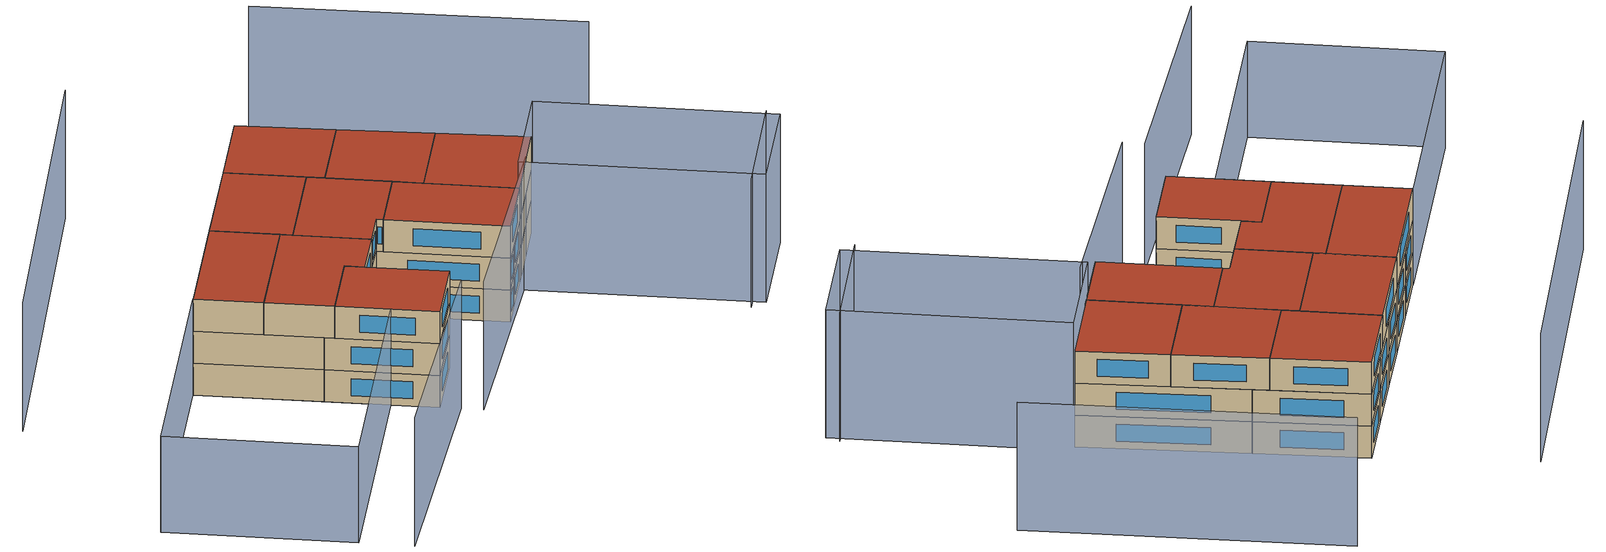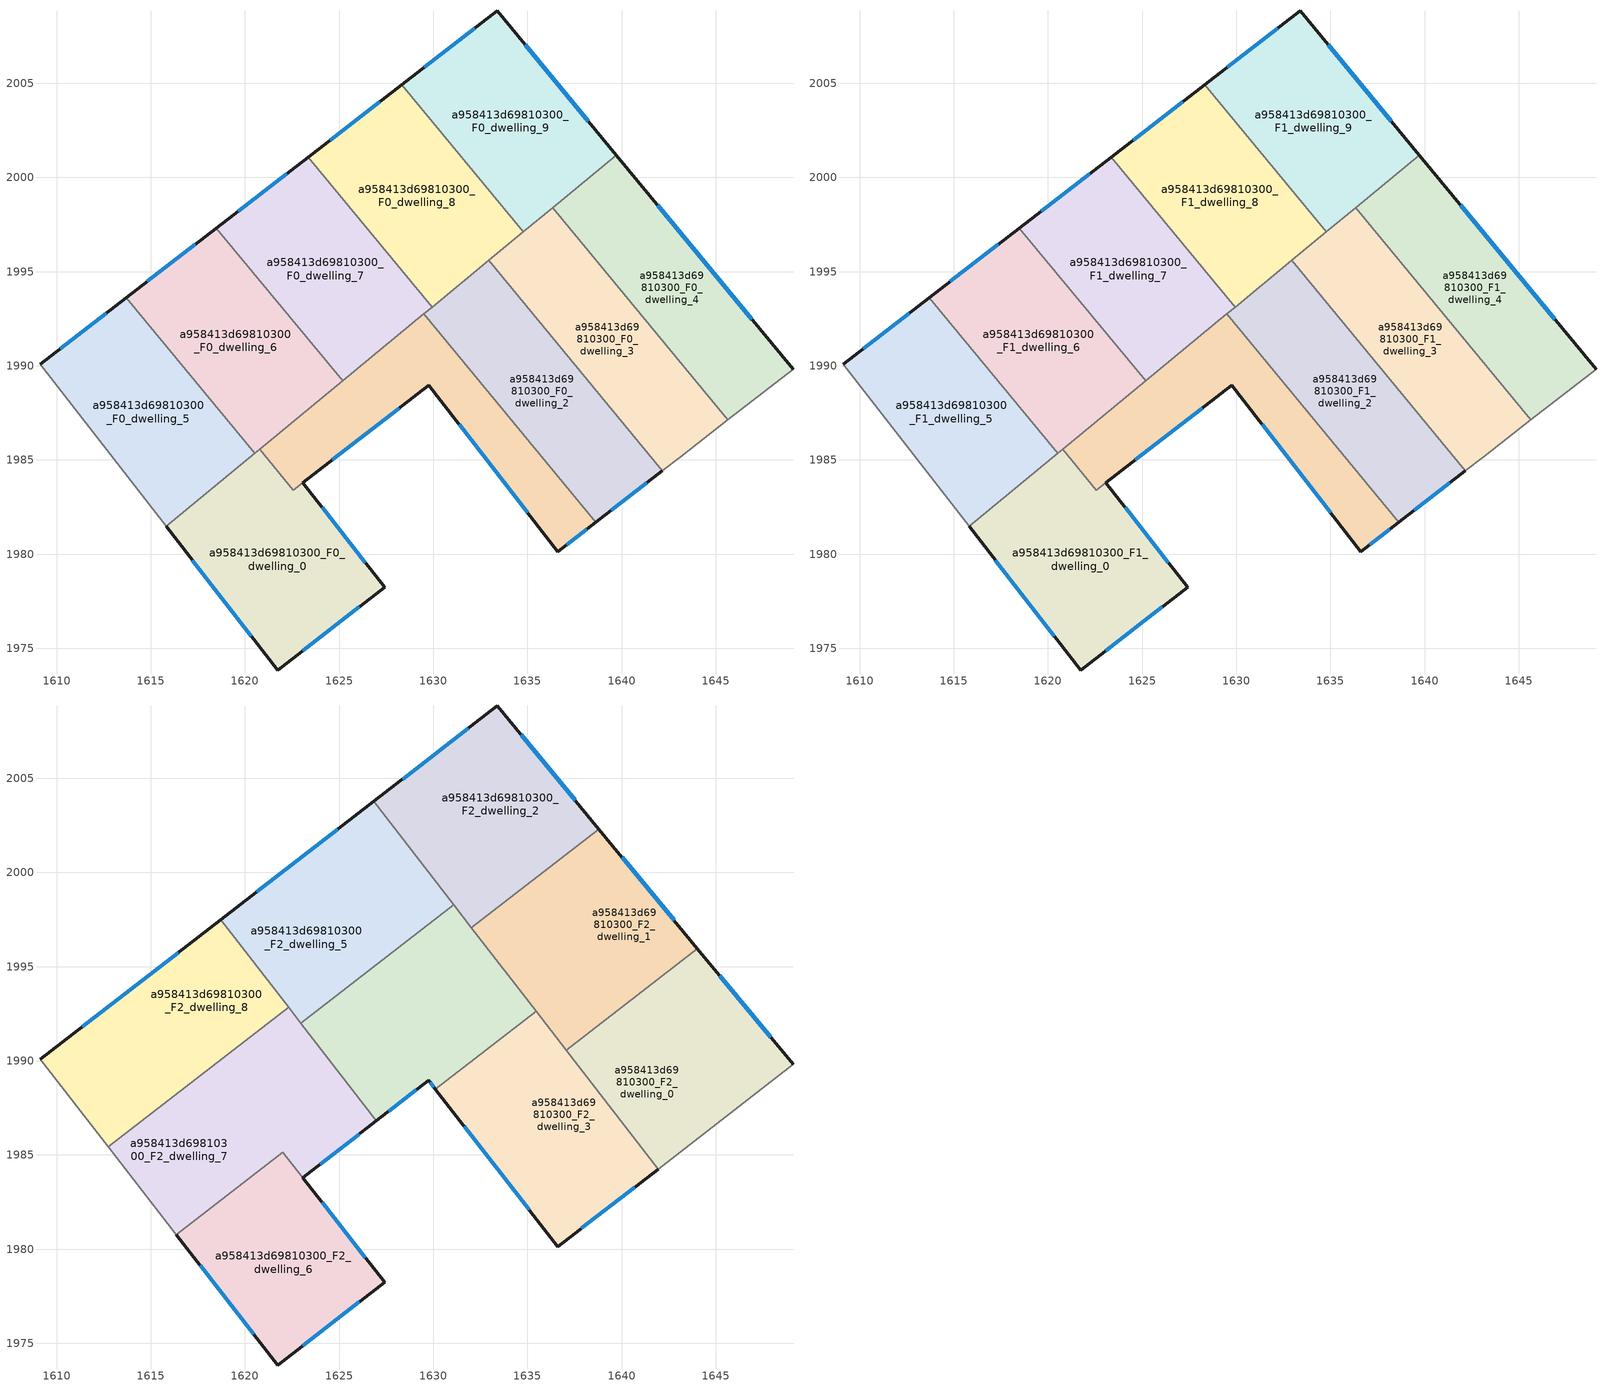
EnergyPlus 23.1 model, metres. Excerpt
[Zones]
a958413d69810300_F0_dwelling_0
 floor ground (EU_floor_Construction): 1623.07,1983.8 1627.41,1978.23 1621.73,1973.85 1615.81,1981.47 1620.78,1985.57 1622.56,1983.4 z0
 wall outside (EU_wall_Construction): 1615.81,1981.47 1621.73,1973.85 1627.41,1978.23 1623.07,1983.8 z0:3
 wall to a958413d69810300_F0_dwelling_1 (EU_wall_Construction): 1623.07,1983.8 1622.56,1983.4 1620.78,1985.57 z0:3
 wall to a958413d69810300_F0_dwelling_5 (EU_wall_Construction): 1620.51,1985.35 1615.81,1981.47 z0:3
 wall to a958413d69810300_F0_dwelling_6 (EU_wall_Construction): 1620.78,1985.57 1620.51,1985.35 z0:3
 window (EU_Window_Construction): 1626.39,1979.54 1624.09,1982.49 / 1623.07,1974.88 1626.08,1977.2 / 1617.2,1979.68 1620.34,1975.64 z0.7:2.3
a958413d69810300_F0_dwelling_1
 floor ground (EU_floor_Construction): 1629.5,1992.76 1638.62,1981.69 1636.61,1980.14 1629.76,1988.96 1622.56,1983.4 1620.78,1985.57 z0
 wall outside (EU_wall_Construction): 1623.08,1983.8 1629.76,1988.96 1636.61,1980.14 1638.62,1981.69 z0:3
 wall to a958413d69810300_F0_dwelling_2 (EU_wall_Construction): 1638.62,1981.69 1629.5,1992.76 z0:3
 wall to a958413d69810300_F0_dwelling_6 (EU_wall_Construction): 1625.18,1989.2 1620.78,1985.57 z0:3
 wall to a958413d69810300_F0_dwelling_7 (EU_wall_Construction): 1629.5,1992.76 1625.18,1989.2 z0:3
 window (EU_Window_Construction): 1637.08,1980.5 1638.15,1981.33 / 1631.37,1986.89 1635,1982.21 / 1624.65,1985.01 1628.19,1987.75 z0.7:2.3
a958413d69810300_F0_dwelling_2
 floor ground (EU_floor_Construction): 1632.94,1995.59 1642.15,1984.42 1638.62,1981.69 1629.5,1992.76 z0
 wall outside (EU_wall_Construction): 1638.62,1981.69 1642.15,1984.42 z0:3
 wall to a958413d69810300_F0_dwelling_3 (EU_wall_Construction): 1642.15,1984.42 1632.94,1995.59 z0:3
 wall to a958413d69810300_F0_dwelling_8 (EU_wall_Construction): 1632.94,1995.59 1629.93,1993.11 z0:3
 wall to a958413d69810300_F0_dwelling_7 (EU_wall_Construction): 1629.93,1993.11 1629.5,1992.76 z0:3
 window (EU_Window_Construction): 1639.45,1982.33 1641.32,1983.78 z0.7:2.3
a958413d69810300_F0_dwelling_3
 floor ground (EU_floor_Construction): 1636.34,1998.4 1645.64,1987.13 1643.14,1985.18 1642.15,1984.42 1632.94,1995.59 z0
 wall to a958413d69810300_F0_dwelling_4 (EU_wall_Construction): 1645.64,1987.13 1636.34,1998.4 z0:3
 wall adiabatic (EU_wall_Construction): 1642.15,1984.42 1643.14,1985.18 1645.64,1987.13 z0:3
 wall to a958413d69810300_F0_dwelling_9 (EU_wall_Construction): 1636.34,1998.4 1634.78,1997.11 z0:3
 wall to a958413d69810300_F0_dwelling_8 (EU_wall_Construction): 1634.78,1997.11 1632.94,1995.59 z0:3
a958413d69810300_F0_dwelling_4
 floor ground (EU_floor_Construction): 1639.72,2001.18 1649.1,1989.81 1645.64,1987.13 1636.34,1998.4 z0
 wall outside (EU_wall_Construction): 1649.1,1989.81 1639.72,2001.18 z0:3
 wall adiabatic (EU_wall_Construction): 1645.64,1987.13 1649.1,1989.81 z0:3
 wall to a958413d69810300_F0_dwelling_9 (EU_wall_Construction): 1639.72,2001.18 1636.35,1998.4 z0:3
 window (EU_Window_Construction): 1646.9,1992.48 1641.92,1998.51 z0.7:2.3
a958413d69810300_F0_dwelling_5
 floor ground (EU_floor_Construction): 1613.7,1993.61 1620.51,1985.35 1615.81,1981.47 1609.12,1990.07 z0
 wall outside (EU_wall_Construction): 1613.7,1993.61 1609.12,1990.07 z0:3
 wall to a958413d69810300_F0_dwelling_6 (EU_wall_Construction): 1620.51,1985.35 1613.7,1993.61 z0:3
 wall adiabatic (EU_wall_Construction): 1609.12,1990.07 1615.81,1981.47 z0:3
 window (EU_Window_Construction): 1612.62,1992.78 1610.19,1990.9 z0.7:2.3
a958413d69810300_F0_dwelling_6
 floor ground (EU_floor_Construction): 1618.49,1997.31 1625.18,1989.2 1620.51,1985.35 1613.7,1993.61 z0
 wall outside (EU_wall_Construction): 1618.49,1997.31 1613.7,1993.61 z0:3
 wall to a958413d69810300_F0_dwelling_7 (EU_wall_Construction): 1625.18,1989.2 1618.49,1997.31 z0:3
 window (EU_Window_Construction): 1617.36,1996.44 1614.82,1994.48 z0.7:2.3
a958413d69810300_F0_dwelling_7
 floor ground (EU_floor_Construction): 1623.36,2001.08 1629.93,1993.11 1625.18,1989.2 1618.49,1997.31 z0
 wall outside (EU_wall_Construction): 1623.36,2001.08 1618.49,1997.31 z0:3
 wall to a958413d69810300_F0_dwelling_8 (EU_wall_Construction): 1629.93,1993.11 1623.36,2001.08 z0:3
 window (EU_Window_Construction): 1622.22,2000.2 1619.63,1998.2 z0.7:2.3
a958413d69810300_F0_dwelling_8
 floor ground (EU_floor_Construction): 1628.33,2004.92 1634.78,1997.11 1629.93,1993.11 1623.36,2001.08 z0
 wall outside (EU_wall_Construction): 1628.33,2004.92 1623.36,2001.08 z0:3
 wall to a958413d69810300_F0_dwelling_9 (EU_wall_Construction): 1634.78,1997.11 1628.33,2004.92 z0:3
 window (EU_Window_Construction): 1627.17,2004.02 1624.53,2001.98 z0.7:2.3
a958413d69810300_F0_dwelling_9
 floor ground (EU_floor_Construction): 1633.4,2008.84 1639.72,2001.18 1634.78,1997.11 1628.33,2004.92 z0
 wall outside (EU_wall_Construction): 1639.72,2001.18 1633.4,2008.84 1628.33,2004.92 z0:3
 window (EU_Window_Construction): 1638.24,2002.98 1634.88,2007.04 / 1632.21,2007.92 1629.52,2005.84 z0.7:2.3
a958413d69810300_F1_dwelling_0
 floor to a958413d69810300_F0_dwelling_0 (EU_floor_Construction): 1623.07,1983.8 1627.41,1978.23 1621.73,1973.85 1615.81,1981.47 1620.78,1985.57 1622.56,1983.4 z3
 wall outside (EU_wall_Construction): 1615.81,1981.47 1621.73,1973.85 1627.41,1978.23 1623.07,1983.8 z3:6
 wall to a958413d69810300_F1_dwelling_1 (EU_wall_Construction): 1623.07,1983.8 1622.56,1983.4 1620.78,1985.57 z3:6
 wall to a958413d69810300_F1_dwelling_5 (EU_wall_Construction): 1620.51,1985.35 1615.81,1981.47 z3:6
 wall to a958413d69810300_F1_dwelling_6 (EU_wall_Construction): 1620.78,1985.57 1620.51,1985.35 z3:6
 window (EU_Window_Construction): 1626.39,1979.54 1624.09,1982.49 / 1623.07,1974.88 1626.08,1977.2 / 1617.2,1979.68 1620.34,1975.64 z3.7:5.3
a958413d69810300_F1_dwelling_1
 floor to a958413d69810300_F0_dwelling_1 (EU_floor_Construction): 1629.5,1992.76 1638.62,1981.69 1636.61,1980.14 1629.76,1988.96 1622.56,1983.4 1620.78,1985.57 z3
 wall outside (EU_wall_Construction): 1623.08,1983.8 1629.76,1988.96 1636.61,1980.14 1638.62,1981.69 z3:6
 wall to a958413d69810300_F1_dwelling_2 (EU_wall_Construction): 1638.62,1981.69 1629.5,1992.76 z3:6
 wall to a958413d69810300_F1_dwelling_6 (EU_wall_Construction): 1625.18,1989.2 1620.78,1985.57 z3:6
 wall to a958413d69810300_F1_dwelling_7 (EU_wall_Construction): 1629.5,1992.76 1625.18,1989.2 z3:6
 window (EU_Window_Construction): 1637.08,1980.5 1638.15,1981.33 / 1631.37,1986.89 1635,1982.21 / 1624.65,1985.01 1628.19,1987.75 z3.7:5.3
a958413d69810300_F1_dwelling_2
 floor to a958413d69810300_F0_dwelling_2 (EU_floor_Construction): 1632.94,1995.59 1642.15,1984.42 1638.62,1981.69 1629.5,1992.76 z3
 wall outside (EU_wall_Construction): 1638.62,1981.69 1642.15,1984.42 z3:6
 wall to a958413d69810300_F1_dwelling_3 (EU_wall_Construction): 1642.15,1984.42 1632.94,1995.59 z3:6
 wall to a958413d69810300_F1_dwelling_8 (EU_wall_Construction): 1632.94,1995.59 1629.93,1993.11 z3:6
 wall to a958413d69810300_F1_dwelling_7 (EU_wall_Construction): 1629.93,1993.11 1629.5,1992.76 z3:6
 window (EU_Window_Construction): 1639.45,1982.33 1641.32,1983.78 z3.7:5.3
a958413d69810300_F1_dwelling_3
 floor to a958413d69810300_F0_dwelling_3 (EU_floor_Construction): 1636.34,1998.4 1645.64,1987.13 1643.14,1985.18 1642.15,1984.42 1632.94,1995.59 z3
 wall to a958413d69810300_F1_dwelling_4 (EU_wall_Construction): 1645.64,1987.13 1636.34,1998.4 z3:6
 wall adiabatic (EU_wall_Construction): 1642.15,1984.42 1643.14,1985.18 1645.64,1987.13 z3:6
 wall to a958413d69810300_F1_dwelling_9 (EU_wall_Construction): 1636.34,1998.4 1634.78,1997.11 z3:6
 wall to a958413d69810300_F1_dwelling_8 (EU_wall_Construction): 1634.78,1997.11 1632.94,1995.59 z3:6
a958413d69810300_F1_dwelling_4
 floor to a958413d69810300_F0_dwelling_4 (EU_floor_Construction): 1639.72,2001.18 1649.1,1989.81 1645.64,1987.13 1636.34,1998.4 z3
 wall outside (EU_wall_Construction): 1649.1,1989.81 1639.72,2001.18 z3:6
 wall adiabatic (EU_wall_Construction): 1645.64,1987.13 1649.1,1989.81 z3:6
 wall to a958413d69810300_F1_dwelling_9 (EU_wall_Construction): 1639.72,2001.18 1636.35,1998.4 z3:6
 window (EU_Window_Construction): 1646.9,1992.48 1641.92,1998.51 z3.7:5.3
a958413d69810300_F1_dwelling_5
 floor to a958413d69810300_F0_dwelling_5 (EU_floor_Construction): 1613.7,1993.61 1620.51,1985.35 1615.81,1981.47 1609.12,1990.07 z3
 wall outside (EU_wall_Construction): 1613.7,1993.61 1609.12,1990.07 z3:6
 wall to a958413d69810300_F1_dwelling_6 (EU_wall_Construction): 1620.51,1985.35 1613.7,1993.61 z3:6
 wall adiabatic (EU_wall_Construction): 1609.12,1990.07 1615.81,1981.47 z3:6
 window (EU_Window_Construction): 1612.62,1992.78 1610.19,1990.9 z3.7:5.3
a958413d69810300_F1_dwelling_6
 floor to a958413d69810300_F0_dwelling_6 (EU_floor_Construction): 1618.49,1997.31 1625.18,1989.2 1620.51,1985.35 1613.7,1993.61 z3
 wall outside (EU_wall_Construction): 1618.49,1997.31 1613.7,1993.61 z3:6
 wall to a958413d69810300_F1_dwelling_7 (EU_wall_Construction): 1625.18,1989.2 1618.49,1997.31 z3:6
 window (EU_Window_Construction): 1617.36,1996.44 1614.82,1994.48 z3.7:5.3
a958413d69810300_F1_dwelling_7
 floor to a958413d69810300_F0_dwelling_7 (EU_floor_Construction): 1623.36,2001.08 1629.93,1993.11 1625.18,1989.2 1618.49,1997.31 z3
 wall outside (EU_wall_Construction): 1623.36,2001.08 1618.49,1997.31 z3:6
 wall to a958413d69810300_F1_dwelling_8 (EU_wall_Construction): 1629.93,1993.11 1623.36,2001.08 z3:6
 window (EU_Window_Construction): 1622.22,2000.2 1619.63,1998.2 z3.7:5.3
a958413d69810300_F1_dwelling_8
 floor to a958413d69810300_F0_dwelling_8 (EU_floor_Construction): 1628.33,2004.92 1634.78,1997.11 1629.93,1993.11 1623.36,2001.08 z3
 wall outside (EU_wall_Construction): 1628.33,2004.92 1623.36,2001.08 z3:6
 wall to a958413d69810300_F1_dwelling_9 (EU_wall_Construction): 1634.78,1997.11 1628.33,2004.92 z3:6
 window (EU_Window_Construction): 1627.17,2004.02 1624.53,2001.98 z3.7:5.3
a958413d69810300_F1_dwelling_9
 floor to a958413d69810300_F0_dwelling_9 (EU_floor_Construction): 1633.4,2008.84 1639.72,2001.18 1634.78,1997.11 1628.33,2004.92 z3
 wall outside (EU_wall_Construction): 1639.72,2001.18 1633.4,2008.84 1628.33,2004.92 z3:6
 window (EU_Window_Construction): 1638.24,2002.98 1634.88,2007.04 / 1632.21,2007.92 1629.52,2005.84 z3.7:5.3
 ceiling adiabatic (EU_roof_Construction): 1639.72,2001.18 1633.4,2008.84 1628.33,2004.92 1634.78,1997.11 z6
a958413d69810300_F2_dwelling_0
 floor to a958413d69810300_F1_dwelling_3 (EU_floor_Construction): 1640.56,1993.29 1645.64,1987.13 1643.14,1985.18 1642.15,1984.42 1637.07,1990.58 z6
 floor to a958413d69810300_F1_dwelling_4 (EU_floor_Construction): 1644.03,1995.96 1649.1,1989.81 1645.64,1987.13 1640.56,1993.29 z6
 floor to a958413d69810300_F1_dwelling_2 (EU_floor_Construction): 1637.07,1990.58 1642.15,1984.42 1641.93,1984.25 1637.05,1990.57 z6
 wall outside (EU_wall_Construction): 1649.1,1989.81 1644.03,1995.96 z6:9
 wall to a958413d69810300_F2_dwelling_1 (EU_wall_Construction): 1644.03,1995.96 1637.05,1990.57 z6:9
 wall adiabatic (EU_wall_Construction): 1641.93,1984.25 1643.14,1985.18 1649.1,1989.81 z6:9
 wall to a958413d69810300_F2_dwelling_3 (EU_wall_Construction): 1637.05,1990.57 1641.93,1984.25 z6:9
 window (EU_Window_Construction): 1647.91,1991.26 1645.22,1994.52 z6.7:8.3
 roof outside (EU_roof_Construction): 1649.1,1989.81 1644.03,1995.96 1637.05,1990.57 1641.93,1984.25 1643.14,1985.18 z9
a958413d69810300_F2_dwelling_1
 floor to a958413d69810300_F1_dwelling_3 (EU_floor_Construction): 1636.34,1998.4 1640.56,1993.29 1637.07,1990.58 1636.63,1991.12 1633.08,1995.71 z6
 floor to a958413d69810300_F1_dwelling_4 (EU_floor_Construction): 1639.72,2001.18 1644.03,1995.96 1640.56,1993.29 1636.34,1998.4 z6
 floor to a958413d69810300_F1_dwelling_8 (EU_floor_Construction): 1633.73,1998.38 1634.78,1997.11 1633.08,1995.71 1632.03,1997.07 z6
 floor adiabatic (EU_floor_Construction): 1638.79,2002.3 1639.72,2001.18 1634.78,1997.11 1633.73,1998.38 z6
 wall outside (EU_wall_Construction): 1644.03,1995.96 1638.79,2002.3 z6:9
 wall to a958413d69810300_F2_dwelling_2 (EU_wall_Construction): 1638.79,2002.3 1632.03,1997.07 z6:9
 wall to a958413d69810300_F2_dwelling_4 (EU_wall_Construction): 1632.03,1997.07 1635.46,1992.63 z6:9
 wall to a958413d69810300_F2_dwelling_3 (EU_wall_Construction): 1635.46,1992.63 1637.05,1990.57 z6:9
 window (EU_Window_Construction): 1642.8,1997.45 1640.02,2000.81 z6.7:8.3
 roof outside (EU_roof_Construction): 1644.03,1995.96 1638.79,2002.3 1632.03,1997.07 1637.05,1990.57 z9
a958413d69810300_F2_dwelling_2
 floor adiabatic (EU_floor_Construction): 1633.4,2008.84 1638.79,2002.3 1633.73,1998.38 1628.33,2004.92 z6
 floor to a958413d69810300_F1_dwelling_8 (EU_floor_Construction): 1628.33,2004.92 1633.73,1998.38 1632.03,1997.07 1626.84,2003.77 z6
 wall outside (EU_wall_Construction): 1638.79,2002.3 1633.4,2008.84 1626.84,2003.77 z6:9
 wall to a958413d69810300_F2_dwelling_5 (EU_wall_Construction): 1626.84,2003.77 1631.09,1998.28 z6:9
 wall to a958413d69810300_F2_dwelling_4 (EU_wall_Construction): 1631.09,1998.28 1632.03,1997.07 z6:9
 window (EU_Window_Construction): 1631.86,2007.65 1628.38,2004.96 / 1637.53,2003.84 1634.67,2007.3 z6.7:8.3
 roof outside (EU_roof_Construction): 1638.79,2002.3 1633.4,2008.84 1626.84,2003.77 1632.03,1997.07 z9
a958413d69810300_F2_dwelling_3
 floor to a958413d69810300_F1_dwelling_1 (EU_floor_Construction): 1631.88,1989.87 1638.62,1981.69 1636.61,1980.14 1630.12,1988.5 z6
 floor to a958413d69810300_F1_dwelling_2 (EU_floor_Construction): 1636.62,1991.12 1641.93,1984.25 1638.62,1981.69 1631.88,1989.87 1635.41,1992.59 z6
 floor to a958413d69810300_F1_dwelling_3 (EU_floor_Construction): 1635.46,1992.63 1636.62,1991.12 1635.41,1992.59 z6
 wall outside (EU_wall_Construction): 1630.11,1988.5 1636.61,1980.14 1641.93,1984.25 z6:9
 wall to a958413d69810300_F2_dwelling_4 (EU_wall_Construction): 1635.46,1992.63 1630.11,1988.5 z6:9
 window (EU_Window_Construction): 1637.86,1981.1 1640.68,1983.29 / 1631.64,1986.53 1635.09,1982.1 z6.7:8.3
 roof outside (EU_roof_Construction): 1641.93,1984.25 1635.46,1992.63 1630.11,1988.5 1636.61,1980.14 z9
a958413d69810300_F2_dwelling_4
 floor to a958413d69810300_F1_dwelling_2 (EU_floor_Construction): 1632.94,1995.59 1635.41,1992.59 1631.88,1989.87 1629.5,1992.76 z6
 floor to a958413d69810300_F1_dwelling_7 (EU_floor_Construction): 1627.78,1995.72 1629.93,1993.11 1625.18,1989.2 1624.28,1990.28 1622.96,1992 z6
 floor to a958413d69810300_F1_dwelling_6 (EU_floor_Construction): 1624.29,1990.28 1625.18,1989.2 1625.14,1989.17 z6
 floor to a958413d69810300_F1_dwelling_3 (EU_floor_Construction): 1633.08,1995.71 1635.46,1992.63 1635.41,1992.59 1632.94,1995.59 z6
 floor to a958413d69810300_F1_dwelling_8 (EU_floor_Construction): 1631.09,1998.28 1633.08,1995.71 1629.93,1993.11 1627.78,1995.72 z6
 floor to a958413d69810300_F1_dwelling_1 (EU_floor_Construction): 1629.5,1992.76 1631.88,1989.87 1630.12,1988.5 1629.76,1988.96 1626.97,1986.81 1625.14,1989.17 z6
 wall outside (EU_wall_Construction): 1626.97,1986.81 1629.76,1988.96 1630.11,1988.5 z6:9
 wall to a958413d69810300_F2_dwelling_5 (EU_wall_Construction): 1631.09,1998.28 1622.96,1992 z6:9
 wall to a958413d69810300_F2_dwelling_7 (EU_wall_Construction): 1622.96,1992 1626.97,1986.81 z6:9
 window (EU_Window_Construction): 1629.84,1988.85 1630.03,1988.61 / 1627.62,1987.31 1629.1,1988.45 z6.7:8.3
 roof outside (EU_roof_Construction): 1630.11,1988.5 1635.46,1992.63 1631.09,1998.28 1622.96,1992 1626.97,1986.81 1629.76,1988.96 z9
a958413d69810300_F2_dwelling_5
 floor to a958413d69810300_F1_dwelling_7 (EU_floor_Construction): 1623.36,2001.08 1627.78,1995.72 1622.96,1992 1618.71,1997.49 z6
 floor to a958413d69810300_F1_dwelling_8 (EU_floor_Construction): 1626.84,2003.77 1631.09,1998.28 1627.78,1995.72 1623.36,2001.08 z6
 wall outside (EU_wall_Construction): 1626.84,2003.77 1618.71,1997.49 z6:9
 wall to a958413d69810300_F2_dwelling_8 (EU_wall_Construction): 1618.71,1997.49 1622.31,1992.83 z6:9
 wall to a958413d69810300_F2_dwelling_7 (EU_wall_Construction): 1622.31,1992.83 1622.96,1992 z6:9
 window (EU_Window_Construction): 1624.93,2002.3 1620.62,1998.96 z6.7:8.3
 roof outside (EU_roof_Construction): 1631.09,1998.28 1626.84,2003.77 1618.71,1997.49 1622.96,1992 z9
a958413d69810300_F2_dwelling_6
 floor to a958413d69810300_F1_dwelling_0 (EU_floor_Construction): 1623.08,1983.79 1627.41,1978.23 1621.73,1973.85 1616.35,1980.77 1621.47,1984.73 1622.56,1983.4 z6
 floor to a958413d69810300_F1_dwelling_1 (EU_floor_Construction): 1622.02,1985.15 1623.07,1983.8 1622.56,1983.4 1621.47,1984.73 z6
 wall outside (EU_wall_Construction): 1616.35,1980.77 1621.73,1973.85 1627.41,1978.23 1623.08,1983.79 z6:9
 wall to a958413d69810300_F2_dwelling_7 (EU_wall_Construction): 1623.07,1983.8 1622.02,1985.15 1616.35,1980.77 z6:9
 window (EU_Window_Construction): 1626.39,1979.54 1624.09,1982.49 / 1623.07,1974.88 1626.08,1977.2 / 1617.61,1979.15 1620.47,1975.47 z6.7:8.3
 roof outside (EU_roof_Construction): 1627.41,1978.23 1623.08,1983.79 1622.02,1985.15 1616.35,1980.77 1621.73,1973.85 z9
a958413d69810300_F2_dwelling_7
 floor to a958413d69810300_F1_dwelling_6 (EU_floor_Construction): 1624.29,1990.28 1625.14,1989.17 1620.51,1985.35 1617.44,1989.07 1622.23,1992.77 z6
 floor to a958413d69810300_F1_dwelling_0 (EU_floor_Construction): 1620.78,1985.57 1621.47,1984.73 1616.35,1980.77 1615.81,1981.47 z6
 floor to a958413d69810300_F1_dwelling_5 (EU_floor_Construction): 1617.44,1989.07 1620.51,1985.35 1615.81,1981.47 1612.73,1985.43 z6
 floor to a958413d69810300_F1_dwelling_7 (EU_floor_Construction): 1622.31,1992.83 1624.28,1990.28 1622.23,1992.77 z6
 floor to a958413d69810300_F1_dwelling_1 (EU_floor_Construction): 1625.14,1989.17 1626.97,1986.81 1623.07,1983.8 1622.02,1985.15 1621.47,1984.73 1620.78,1985.57 z6
 wall outside (EU_wall_Construction): 1623.07,1983.8 1626.97,1986.81 z6:9
 wall adiabatic (EU_wall_Construction): 1612.73,1985.42 1616.35,1980.77 z6:9
 wall to a958413d69810300_F2_dwelling_8 (EU_wall_Construction): 1622.31,1992.83 1612.73,1985.42 z6:9
 window (EU_Window_Construction): 1623.99,1984.51 1626.05,1986.1 z6.7:8.3
 roof outside (EU_roof_Construction): 1623.07,1983.8 1626.97,1986.81 1622.31,1992.83 1612.73,1985.42 1616.35,1980.77 1622.02,1985.15 z9
a958413d69810300_F2_dwelling_8
 floor to a958413d69810300_F1_dwelling_5 (EU_floor_Construction): 1613.7,1993.61 1617.44,1989.07 1612.73,1985.43 1609.12,1990.07 z6
 floor to a958413d69810300_F1_dwelling_6 (EU_floor_Construction): 1618.49,1997.31 1622.23,1992.77 1617.44,1989.07 1613.7,1993.61 z6
 floor to a958413d69810300_F1_dwelling_7 (EU_floor_Construction): 1618.71,1997.49 1622.31,1992.83 1622.23,1992.77 1618.49,1997.31 z6
 wall outside (EU_wall_Construction): 1618.71,1997.49 1609.12,1990.07 z6:9
 wall adiabatic (EU_wall_Construction): 1609.12,1990.07 1612.73,1985.42 z6:9
 window (EU_Window_Construction): 1616.46,1995.75 1611.37,1991.81 z6.7:8.3
 roof outside (EU_roof_Construction): 1622.31,1992.83 1618.71,1997.49 1609.12,1990.07 1612.73,1985.42 z9
shading: 1602.79,1958.46 1622.89,1972.57 / 1623.98,1971.01 1642.17,1983.79 / 1652.29,1967.62 1661.89,1975.12 / 1662.9,1996.55 1645.37,2018.7 / 1624.13,2019.33 1594.8,1995.84 / 1641.16,1983.64 1649.58,1990.18 / 1649.58,1990.18 1662.24,1973.89 / 1662.24,1973.89 1653.82,1967.34 / 1653.82,1967.34 1641.16,1983.64 z0:12; 1619.2,1977.1 1600,1962.22 / 1600,1962.22 1589.92,1975.24 / 1589.92,1975.24 1609.12,1990.11 / 1609.12,1990.11 1619.2,1977.1 z0:9
[Building]
EU S2 Campaign: North Axis=0; Terrain=City; Solar Distribution=FullExterior
[Site:Location]
Budapest.Ferenc.Liszt.Intl.AP: Latitude=47.437; Longitude=19.256; Time Zone=1; Elevation=185
[SizingPeriod:WeatherFileDays]
AnnualSizingPeriod: Begin Month=1; Begin Day of Month=1; End Month=12; End Day of Month=31; Day of Week for Start Day=Monday; Use Weather File Daylight Saving Period=No; Use Weather File Rain and Snow Indicators=No
[MATERIAL]
EU_InternalMass_Material: Roughness=MediumRough; Thickness=0.1; Conductivity=1; Density=1800; Specific Heat=900; Thermal Absorptance=0.9; Solar Absorptance=0.7; Visible Absorptance=0.7
[MATERIAL:NOMASS] Roughness=MediumRough; Thermal Absorptance=0.9; Solar Absorptance=0.7; Visible Absorptance=0.7
Name | Thermal Resistance
EU_wall_NoMass | 0.832559
EU_roof_NoMass | 1.39638
EU_floor_NoMass | 0.872794
[WINDOWMATERIAL:SIMPLEGLAZINGSYSTEM]
EU_Window_SimpleGlazing: UFactor=2.79869; Solar Heat Gain Coefficient=0.75; Visible Transmittance=0.75
[CONSTRUCTION]
EU_wall_Construction: EU_wall_NoMass
EU_roof_Construction: EU_roof_NoMass
EU_floor_Construction: EU_floor_NoMass
EU_Window_Construction: EU_Window_SimpleGlazing
EU_InternalMass_Construction: EU_InternalMass_Material
[ZONE] Type=1; Multiplier=1; Ceiling Height=autocalculate; Floor Area=autocalculate; Part of Total Floor Area=Yes
Name | Volume
a958413d69810300_F0_dwelling_0; a958413d69810300_F1_dwelling_0 | 204.298
a958413d69810300_F2_dwelling_0; a958413d69810300_F2_dwelling_8 | 214.061
a958413d69810300_F0_dwelling_1 | 180.981
a958413d69810300_F1_dwelling_1 | 180.966
a958413d69810300_F2_dwelling_1 | 214.037
a958413d69810300_F0_dwelling_2; a958413d69810300_F1_dwelling_2 | 192.633
a958413d69810300_F2_dwelling_2 | 214.049
a958413d69810300_F0_dwelling_3; a958413d69810300_F1_dwelling_3 | 192.697
a958413d69810300_F2_dwelling_3 | 214.078
a958413d69810300_F0_dwelling_4; a958413d69810300_F1_dwelling_4 | 192.619
a958413d69810300_F2_dwelling_4 | 214.057
a958413d69810300_F0_dwelling_5; a958413d69810300_F1_dwelling_5 | 192.632
a958413d69810300_F2_dwelling_5 | 214.055
a958413d69810300_F0_dwelling_6; a958413d69810300_F1_dwelling_6 | 192.681
a958413d69810300_F2_dwelling_6 | 188.669
a958413d69810300_F0_dwelling_7; a958413d69810300_F1_dwelling_7 | 192.641
a958413d69810300_F2_dwelling_7 | 239.42
a958413d69810300_F0_dwelling_8; a958413d69810300_F1_dwelling_8 | 192.685
a958413d69810300_F0_dwelling_9; a958413d69810300_F1_dwelling_9 | 192.647
[INTERNALMASS] Construction=EU_InternalMass_Construction
Name | Zone or ZoneList | Surface Area
a958413d69810300_F0_dwelling_0_EU_InternalMass | a958413d69810300_F0_dwelling_0 | 68.099
a958413d69810300_F0_dwelling_1_EU_InternalMass | a958413d69810300_F0_dwelling_1 | 60.331
a958413d69810300_F0_dwelling_2_EU_InternalMass | a958413d69810300_F0_dwelling_2 | 64.211
a958413d69810300_F0_dwelling_3_EU_InternalMass | a958413d69810300_F0_dwelling_3 | 64.2325
a958413d69810300_F0_dwelling_4_EU_InternalMass | a958413d69810300_F0_dwelling_4 | 64.2063
a958413d69810300_F0_dwelling_5_EU_InternalMass | a958413d69810300_F0_dwelling_5 | 64.2106
a958413d69810300_F0_dwelling_6_EU_InternalMass | a958413d69810300_F0_dwelling_6 | 64.2271
a958413d69810300_F0_dwelling_7_EU_InternalMass | a958413d69810300_F0_dwelling_7 | 64.2136
a958413d69810300_F0_dwelling_8_EU_InternalMass | a958413d69810300_F0_dwelling_8 | 64.2284
a958413d69810300_F0_dwelling_9_EU_InternalMass | a958413d69810300_F0_dwelling_9 | 64.2158
a958413d69810300_F1_dwelling_0_EU_InternalMass | a958413d69810300_F1_dwelling_0 | 68.099
a958413d69810300_F1_dwelling_1_EU_InternalMass | a958413d69810300_F1_dwelling_1 | 60.331
a958413d69810300_F1_dwelling_2_EU_InternalMass | a958413d69810300_F1_dwelling_2 | 64.211
a958413d69810300_F1_dwelling_3_EU_InternalMass | a958413d69810300_F1_dwelling_3 | 64.2325
a958413d69810300_F1_dwelling_4_EU_InternalMass | a958413d69810300_F1_dwelling_4 | 64.2063
a958413d69810300_F1_dwelling_5_EU_InternalMass | a958413d69810300_F1_dwelling_5 | 64.2106
a958413d69810300_F1_dwelling_6_EU_InternalMass | a958413d69810300_F1_dwelling_6 | 64.2271
a958413d69810300_F1_dwelling_7_EU_InternalMass | a958413d69810300_F1_dwelling_7 | 64.2136
a958413d69810300_F1_dwelling_8_EU_InternalMass | a958413d69810300_F1_dwelling_8 | 64.2284
a958413d69810300_F1_dwelling_9_EU_InternalMass | a958413d69810300_F1_dwelling_9 | 64.2158
a958413d69810300_F2_dwelling_0_EU_InternalMass | a958413d69810300_F2_dwelling_0 | 71.3536
a958413d69810300_F2_dwelling_1_EU_InternalMass | a958413d69810300_F2_dwelling_1 | 71.346
a958413d69810300_F2_dwelling_2_EU_InternalMass | a958413d69810300_F2_dwelling_2 | 71.3496
a958413d69810300_F2_dwelling_3_EU_InternalMass | a958413d69810300_F2_dwelling_3 | 71.3591
a958413d69810300_F2_dwelling_4_EU_InternalMass | a958413d69810300_F2_dwelling_4 | 71.3522
a958413d69810300_F2_dwelling_5_EU_InternalMass | a958413d69810300_F2_dwelling_5 | 71.3516
a958413d69810300_F2_dwelling_6_EU_InternalMass | a958413d69810300_F2_dwelling_6 | 62.8942
a958413d69810300_F2_dwelling_7_EU_InternalMass | a958413d69810300_F2_dwelling_7 | 79.807
a958413d69810300_F2_dwelling_8_EU_InternalMass | a958413d69810300_F2_dwelling_8 | 71.3537
[OTHEREQUIPMENT] Fuel Type=Electricity; Design Level Calculation Method=Watts/Area; Power per Zone Floor Area=1; Fraction Latent=0; Fraction Radiant=0; Fraction Lost=0; Carbon Dioxide Generation Rate=0; EndUse Subcategory=EU_Step8_InternalGains
Name | Zone or ZoneList or Space or SpaceList | Schedule
EU_Step8_InternalGain_a958413d69810300_F0_dwelling_0_f000 | a958413d69810300_F0_dwelling_0 | EU_Step8_GainSchedule_a958413d69810300_F0_dwelling_0_f000
EU_Step8_InternalGain_a958413d69810300_F0_dwelling_1_f000 | a958413d69810300_F0_dwelling_1 | EU_Step8_GainSchedule_a958413d69810300_F0_dwelling_1_f000
EU_Step8_InternalGain_a958413d69810300_F0_dwelling_2_f000 | a958413d69810300_F0_dwelling_2 | EU_Step8_GainSchedule_a958413d69810300_F0_dwelling_2_f000
EU_Step8_InternalGain_a958413d69810300_F0_dwelling_3_f000 | a958413d69810300_F0_dwelling_3 | EU_Step8_GainSchedule_a958413d69810300_F0_dwelling_3_f000
EU_Step8_InternalGain_a958413d69810300_F0_dwelling_4_f000 | a958413d69810300_F0_dwelling_4 | EU_Step8_GainSchedule_a958413d69810300_F0_dwelling_4_f000
EU_Step8_InternalGain_a958413d69810300_F0_dwelling_5_f000 | a958413d69810300_F0_dwelling_5 | EU_Step8_GainSchedule_a958413d69810300_F0_dwelling_5_f000
EU_Step8_InternalGain_a958413d69810300_F0_dwelling_6_f000 | a958413d69810300_F0_dwelling_6 | EU_Step8_GainSchedule_a958413d69810300_F0_dwelling_6_f000
EU_Step8_InternalGain_a958413d69810300_F0_dwelling_7_f000 | a958413d69810300_F0_dwelling_7 | EU_Step8_GainSchedule_a958413d69810300_F0_dwelling_7_f000
EU_Step8_InternalGain_a958413d69810300_F0_dwelling_8_f000 | a958413d69810300_F0_dwelling_8 | EU_Step8_GainSchedule_a958413d69810300_F0_dwelling_8_f000
EU_Step8_InternalGain_a958413d69810300_F0_dwelling_9_f000 | a958413d69810300_F0_dwelling_9 | EU_Step8_GainSchedule_a958413d69810300_F0_dwelling_9_f000
EU_Step8_InternalGain_a958413d69810300_F1_dwelling_0_f000 | a958413d69810300_F1_dwelling_0 | EU_Step8_GainSchedule_a958413d69810300_F1_dwelling_0_f000
EU_Step8_InternalGain_a958413d69810300_F1_dwelling_1_f000 | a958413d69810300_F1_dwelling_1 | EU_Step8_GainSchedule_a958413d69810300_F1_dwelling_1_f000
EU_Step8_InternalGain_a958413d69810300_F1_dwelling_2_f000 | a958413d69810300_F1_dwelling_2 | EU_Step8_GainSchedule_a958413d69810300_F1_dwelling_2_f000
EU_Step8_InternalGain_a958413d69810300_F1_dwelling_3_f000 | a958413d69810300_F1_dwelling_3 | EU_Step8_GainSchedule_a958413d69810300_F1_dwelling_3_f000
EU_Step8_InternalGain_a958413d69810300_F1_dwelling_4_f000 | a958413d69810300_F1_dwelling_4 | EU_Step8_GainSchedule_a958413d69810300_F1_dwelling_4_f000
EU_Step8_InternalGain_a958413d69810300_F1_dwelling_5_f000 | a958413d69810300_F1_dwelling_5 | EU_Step8_GainSchedule_a958413d69810300_F1_dwelling_5_f000
EU_Step8_InternalGain_a958413d69810300_F1_dwelling_6_f000 | a958413d69810300_F1_dwelling_6 | EU_Step8_GainSchedule_a958413d69810300_F1_dwelling_6_f000
EU_Step8_InternalGain_a958413d69810300_F1_dwelling_7_f000 | a958413d69810300_F1_dwelling_7 | EU_Step8_GainSchedule_a958413d69810300_F1_dwelling_7_f000
EU_Step8_InternalGain_a958413d69810300_F1_dwelling_8_f000 | a958413d69810300_F1_dwelling_8 | EU_Step8_GainSchedule_a958413d69810300_F1_dwelling_8_f000
EU_Step8_InternalGain_a958413d69810300_F1_dwelling_9_f000 | a958413d69810300_F1_dwelling_9 | EU_Step8_GainSchedule_a958413d69810300_F1_dwelling_9_f000
EU_Step8_InternalGain_a958413d69810300_F2_dwelling_0_f000 | a958413d69810300_F2_dwelling_0 | EU_Step8_GainSchedule_a958413d69810300_F2_dwelling_0_f000
EU_Step8_InternalGain_a958413d69810300_F2_dwelling_1_f000 | a958413d69810300_F2_dwelling_1 | EU_Step8_GainSchedule_a958413d69810300_F2_dwelling_1_f000
EU_Step8_InternalGain_a958413d69810300_F2_dwelling_2_f000 | a958413d69810300_F2_dwelling_2 | EU_Step8_GainSchedule_a958413d69810300_F2_dwelling_2_f000
EU_Step8_InternalGain_a958413d69810300_F2_dwelling_3_f000 | a958413d69810300_F2_dwelling_3 | EU_Step8_GainSchedule_a958413d69810300_F2_dwelling_3_f000
EU_Step8_InternalGain_a958413d69810300_F2_dwelling_4_f000 | a958413d69810300_F2_dwelling_4 | EU_Step8_GainSchedule_a958413d69810300_F2_dwelling_4_f000
EU_Step8_InternalGain_a958413d69810300_F2_dwelling_5_f000 | a958413d69810300_F2_dwelling_5 | EU_Step8_GainSchedule_a958413d69810300_F2_dwelling_5_f000
EU_Step8_InternalGain_a958413d69810300_F2_dwelling_6_f000 | a958413d69810300_F2_dwelling_6 | EU_Step8_GainSchedule_a958413d69810300_F2_dwelling_6_f000
EU_Step8_InternalGain_a958413d69810300_F2_dwelling_7_f000 | a958413d69810300_F2_dwelling_7 | EU_Step8_GainSchedule_a958413d69810300_F2_dwelling_7_f000
EU_Step8_InternalGain_a958413d69810300_F2_dwelling_8_f000 | a958413d69810300_F2_dwelling_8 | EU_Step8_GainSchedule_a958413d69810300_F2_dwelling_8_f000
[ZONEVENTILATION:DESIGNFLOWRATE] Schedule=EU_AlwaysOn; Design Flow Rate Calculation Method=AirChanges/Hour; Air Changes per Hour=0.475469; Ventilation Type=Natural; Fan Pressure Rise=0; Fan Total Efficiency=1; Constant Term Coefficient=1; Temperature Term Coefficient=0; Velocity Term Coefficient=0; Velocity Squared Term Coefficient=0; Minimum Indoor Temperature=-100; Maximum Indoor Temperature=100; Delta Temperature=-100; Minimum Outdoor Temperature=-100; Maximum Outdoor Temperature=100; Maximum Wind Speed=40
Name | Zone or ZoneList or Space or SpaceList
EU_ConstantAir_a958413d69810300_F0_dwelling_0 | a958413d69810300_F0_dwelling_0
EU_ConstantAir_a958413d69810300_F0_dwelling_1 | a958413d69810300_F0_dwelling_1
EU_ConstantAir_a958413d69810300_F0_dwelling_2 | a958413d69810300_F0_dwelling_2
EU_ConstantAir_a958413d69810300_F0_dwelling_3 | a958413d69810300_F0_dwelling_3
EU_ConstantAir_a958413d69810300_F0_dwelling_4 | a958413d69810300_F0_dwelling_4
EU_ConstantAir_a958413d69810300_F0_dwelling_5 | a958413d69810300_F0_dwelling_5
EU_ConstantAir_a958413d69810300_F0_dwelling_6 | a958413d69810300_F0_dwelling_6
EU_ConstantAir_a958413d69810300_F0_dwelling_7 | a958413d69810300_F0_dwelling_7
EU_ConstantAir_a958413d69810300_F0_dwelling_8 | a958413d69810300_F0_dwelling_8
EU_ConstantAir_a958413d69810300_F0_dwelling_9 | a958413d69810300_F0_dwelling_9
EU_ConstantAir_a958413d69810300_F1_dwelling_0 | a958413d69810300_F1_dwelling_0
EU_ConstantAir_a958413d69810300_F1_dwelling_1 | a958413d69810300_F1_dwelling_1
EU_ConstantAir_a958413d69810300_F1_dwelling_2 | a958413d69810300_F1_dwelling_2
EU_ConstantAir_a958413d69810300_F1_dwelling_3 | a958413d69810300_F1_dwelling_3
EU_ConstantAir_a958413d69810300_F1_dwelling_4 | a958413d69810300_F1_dwelling_4
EU_ConstantAir_a958413d69810300_F1_dwelling_5 | a958413d69810300_F1_dwelling_5
EU_ConstantAir_a958413d69810300_F1_dwelling_6 | a958413d69810300_F1_dwelling_6
EU_ConstantAir_a958413d69810300_F1_dwelling_7 | a958413d69810300_F1_dwelling_7
EU_ConstantAir_a958413d69810300_F1_dwelling_8 | a958413d69810300_F1_dwelling_8
EU_ConstantAir_a958413d69810300_F1_dwelling_9 | a958413d69810300_F1_dwelling_9
EU_ConstantAir_a958413d69810300_F2_dwelling_0 | a958413d69810300_F2_dwelling_0
EU_ConstantAir_a958413d69810300_F2_dwelling_1 | a958413d69810300_F2_dwelling_1
EU_ConstantAir_a958413d69810300_F2_dwelling_2 | a958413d69810300_F2_dwelling_2
EU_ConstantAir_a958413d69810300_F2_dwelling_3 | a958413d69810300_F2_dwelling_3
EU_ConstantAir_a958413d69810300_F2_dwelling_4 | a958413d69810300_F2_dwelling_4
EU_ConstantAir_a958413d69810300_F2_dwelling_5 | a958413d69810300_F2_dwelling_5
EU_ConstantAir_a958413d69810300_F2_dwelling_6 | a958413d69810300_F2_dwelling_6
EU_ConstantAir_a958413d69810300_F2_dwelling_7 | a958413d69810300_F2_dwelling_7
EU_ConstantAir_a958413d69810300_F2_dwelling_8 | a958413d69810300_F2_dwelling_8
[HVACTEMPLATE:THERMOSTAT] Constant Heating Setpoint=20; Constant Cooling Setpoint=50
EU_HeatOnly_a958413d69810300_F0_dwelling_0; EU_HeatOnly_a958413d69810300_F0_dwelling_1; EU_HeatOnly_a958413d69810300_F0_dwelling_2; EU_HeatOnly_a958413d69810300_F0_dwelling_3; EU_HeatOnly_a958413d69810300_F0_dwelling_4; EU_HeatOnly_a958413d69810300_F0_dwelling_5; EU_HeatOnly_a958413d69810300_F0_dwelling_6; EU_HeatOnly_a958413d69810300_F0_dwelling_7; EU_HeatOnly_a958413d69810300_F0_dwelling_8; EU_HeatOnly_a958413d69810300_F0_dwelling_9; EU_HeatOnly_a958413d69810300_F1_dwelling_0; EU_HeatOnly_a958413d69810300_F1_dwelling_1; EU_HeatOnly_a958413d69810300_F1_dwelling_2; EU_HeatOnly_a958413d69810300_F1_dwelling_3; EU_HeatOnly_a958413d69810300_F1_dwelling_4; EU_HeatOnly_a958413d69810300_F1_dwelling_5; EU_HeatOnly_a958413d69810300_F1_dwelling_6; EU_HeatOnly_a958413d69810300_F1_dwelling_7; EU_HeatOnly_a958413d69810300_F1_dwelling_8; EU_HeatOnly_a958413d69810300_F1_dwelling_9; EU_HeatOnly_a958413d69810300_F2_dwelling_0; EU_HeatOnly_a958413d69810300_F2_dwelling_1; EU_HeatOnly_a958413d69810300_F2_dwelling_2; EU_HeatOnly_a958413d69810300_F2_dwelling_3; EU_HeatOnly_a958413d69810300_F2_dwelling_4; EU_HeatOnly_a958413d69810300_F2_dwelling_5; EU_HeatOnly_a958413d69810300_F2_dwelling_6; EU_HeatOnly_a958413d69810300_F2_dwelling_7; EU_HeatOnly_a958413d69810300_F2_dwelling_8
[HVACTEMPLATE:ZONE:IDEALLOADSAIRSYSTEM] System Availability Schedule=EU_AlwaysOn; Maximum Heating Supply Air Temperature=50; Minimum Cooling Supply Air Temperature=13; Maximum Heating Supply Air Humidity Ratio=0.0156; Minimum Cooling Supply Air Humidity Ratio=0.0077; Heating Limit=NoLimit; Cooling Limit=NoLimit; Heating Availability Schedule=EU_AlwaysOn; Cooling Availability Schedule=EU_CoolingOff; Dehumidification Control Type=ConstantSensibleHeatRatio; Cooling Sensible Heat Ratio=0.7; Dehumidification Setpoint=60; Humidification Control Type=None; Humidification Setpoint=30; Outdoor Air Method=None; Outdoor Air Flow Rate per Person=0.00944; Outdoor Air Flow Rate per Zone Floor Area=0; Outdoor Air Flow Rate per Zone=0; Demand Controlled Ventilation Type=None; Outdoor Air Economizer Type=NoEconomizer; Heat Recovery Type=None; Sensible Heat Recovery Effectiveness=0.7; Latent Heat Recovery Effectiveness=0.65
Name | Template Thermostat
a958413d69810300_F0_dwelling_0 | EU_HeatOnly_a958413d69810300_F0_dwelling_0
a958413d69810300_F0_dwelling_1 | EU_HeatOnly_a958413d69810300_F0_dwelling_1
a958413d69810300_F0_dwelling_2 | EU_HeatOnly_a958413d69810300_F0_dwelling_2
a958413d69810300_F0_dwelling_3 | EU_HeatOnly_a958413d69810300_F0_dwelling_3
a958413d69810300_F0_dwelling_4 | EU_HeatOnly_a958413d69810300_F0_dwelling_4
a958413d69810300_F0_dwelling_5 | EU_HeatOnly_a958413d69810300_F0_dwelling_5
a958413d69810300_F0_dwelling_6 | EU_HeatOnly_a958413d69810300_F0_dwelling_6
a958413d69810300_F0_dwelling_7 | EU_HeatOnly_a958413d69810300_F0_dwelling_7
a958413d69810300_F0_dwelling_8 | EU_HeatOnly_a958413d69810300_F0_dwelling_8
a958413d69810300_F0_dwelling_9 | EU_HeatOnly_a958413d69810300_F0_dwelling_9
a958413d69810300_F1_dwelling_0 | EU_HeatOnly_a958413d69810300_F1_dwelling_0
a958413d69810300_F1_dwelling_1 | EU_HeatOnly_a958413d69810300_F1_dwelling_1
a958413d69810300_F1_dwelling_2 | EU_HeatOnly_a958413d69810300_F1_dwelling_2
a958413d69810300_F1_dwelling_3 | EU_HeatOnly_a958413d69810300_F1_dwelling_3
a958413d69810300_F1_dwelling_4 | EU_HeatOnly_a958413d69810300_F1_dwelling_4
a958413d69810300_F1_dwelling_5 | EU_HeatOnly_a958413d69810300_F1_dwelling_5
a958413d69810300_F1_dwelling_6 | EU_HeatOnly_a958413d69810300_F1_dwelling_6
a958413d69810300_F1_dwelling_7 | EU_HeatOnly_a958413d69810300_F1_dwelling_7
a958413d69810300_F1_dwelling_8 | EU_HeatOnly_a958413d69810300_F1_dwelling_8
a958413d69810300_F1_dwelling_9 | EU_HeatOnly_a958413d69810300_F1_dwelling_9
a958413d69810300_F2_dwelling_0 | EU_HeatOnly_a958413d69810300_F2_dwelling_0
a958413d69810300_F2_dwelling_1 | EU_HeatOnly_a958413d69810300_F2_dwelling_1
a958413d69810300_F2_dwelling_2 | EU_HeatOnly_a958413d69810300_F2_dwelling_2
a958413d69810300_F2_dwelling_3 | EU_HeatOnly_a958413d69810300_F2_dwelling_3
a958413d69810300_F2_dwelling_4 | EU_HeatOnly_a958413d69810300_F2_dwelling_4
a958413d69810300_F2_dwelling_5 | EU_HeatOnly_a958413d69810300_F2_dwelling_5
a958413d69810300_F2_dwelling_6 | EU_HeatOnly_a958413d69810300_F2_dwelling_6
a958413d69810300_F2_dwelling_7 | EU_HeatOnly_a958413d69810300_F2_dwelling_7
a958413d69810300_F2_dwelling_8 | EU_HeatOnly_a958413d69810300_F2_dwelling_8
[SIZING:ZONE] Zone Cooling Design Supply Air Temperature Input Method=SupplyAirTemperature; Zone Cooling Design Supply Air Temperature=13; Zone Heating Design Supply Air Temperature Input Method=SupplyAirTemperature; Zone Heating Design Supply Air Temperature=50; Zone Cooling Design Supply Air Humidity Ratio=0.008; Zone Heating Design Supply Air Humidity Ratio=0.008; Cooling Design Air Flow Method=DesignDay; Cooling Design Air Flow Rate=0; Cooling Minimum Air Flow per Zone Floor Area=0.000762; Cooling Minimum Air Flow=0; Cooling Minimum Air Flow Fraction=0.2; Heating Design Air Flow Method=DesignDay; Heating Design Air Flow Rate=0; Heating Maximum Air Flow per Zone Floor Area=0.002032; Heating Maximum Air Flow=0.141576; Heating Maximum Air Flow Fraction=0.3; Account for Dedicated Outdoor Air System=No; Dedicated Outdoor Air System Control Strategy=NeutralSupplyAir; Dedicated Outdoor Air Low Setpoint Temperature for Design=autosize; Dedicated Outdoor Air High Setpoint Temperature for Design=autosize; Zone Load Sizing Method=Sensible Load Only No Latent Load; Zone Latent Cooling Design Supply Air Humidity Ratio Input Method=HumidityRatioDifference; Zone Cooling Design Supply Air Humidity Ratio Difference=0.005; Zone Latent Heating Design Supply Air Humidity Ratio Input Method=HumidityRatioDifference; Zone Humidification Design Supply Air Humidity Ratio Difference=0.005
a958413d69810300_F0_dwelling_0; a958413d69810300_F0_dwelling_1; a958413d69810300_F0_dwelling_2; a958413d69810300_F0_dwelling_3; a958413d69810300_F0_dwelling_4; a958413d69810300_F0_dwelling_5; a958413d69810300_F0_dwelling_6; a958413d69810300_F0_dwelling_7; a958413d69810300_F0_dwelling_8; a958413d69810300_F0_dwelling_9; a958413d69810300_F1_dwelling_0; a958413d69810300_F1_dwelling_1; a958413d69810300_F1_dwelling_2; a958413d69810300_F1_dwelling_3; a958413d69810300_F1_dwelling_4; a958413d69810300_F1_dwelling_5; a958413d69810300_F1_dwelling_6; a958413d69810300_F1_dwelling_7; a958413d69810300_F1_dwelling_8; a958413d69810300_F1_dwelling_9; a958413d69810300_F2_dwelling_0; a958413d69810300_F2_dwelling_1; a958413d69810300_F2_dwelling_2; a958413d69810300_F2_dwelling_3; a958413d69810300_F2_dwelling_4; a958413d69810300_F2_dwelling_5; a958413d69810300_F2_dwelling_6; a958413d69810300_F2_dwelling_7; a958413d69810300_F2_dwelling_8
[SCHEDULE:CONSTANT]
Name | Hourly Value
EU_AlwaysOn | 1
EU_CoolingOff | 0
[SCHEDULE:FILE] Column Number=1; Rows to Skip at Top=0; Number of Hours of Data=8760; Column Separator=Comma; Interpolate to Timestep=No; Minutes per Item=60; Adjust Schedule for Daylight Savings=Yes
Name | File
EU_Step8_GainSchedule_a958413d69810300_F0_dwelling_0_f000 | ../../schedules/a958413d69810300/a958413d69810300_F0_dwelling_0_f000_gain.csv
EU_Step8_GainSchedule_a958413d69810300_F0_dwelling_1_f000 | ../../schedules/a958413d69810300/a958413d69810300_F0_dwelling_1_f000_gain.csv
EU_Step8_GainSchedule_a958413d69810300_F0_dwelling_2_f000 | ../../schedules/a958413d69810300/a958413d69810300_F0_dwelling_2_f000_gain.csv
EU_Step8_GainSchedule_a958413d69810300_F0_dwelling_3_f000 | ../../schedules/a958413d69810300/a958413d69810300_F0_dwelling_3_f000_gain.csv
EU_Step8_GainSchedule_a958413d69810300_F0_dwelling_4_f000 | ../../schedules/a958413d69810300/a958413d69810300_F0_dwelling_4_f000_gain.csv
EU_Step8_GainSchedule_a958413d69810300_F0_dwelling_5_f000 | ../../schedules/a958413d69810300/a958413d69810300_F0_dwelling_5_f000_gain.csv
EU_Step8_GainSchedule_a958413d69810300_F0_dwelling_6_f000 | ../../schedules/a958413d69810300/a958413d69810300_F0_dwelling_6_f000_gain.csv
EU_Step8_GainSchedule_a958413d69810300_F0_dwelling_7_f000 | ../../schedules/a958413d69810300/a958413d69810300_F0_dwelling_7_f000_gain.csv
EU_Step8_GainSchedule_a958413d69810300_F0_dwelling_8_f000 | ../../schedules/a958413d69810300/a958413d69810300_F0_dwelling_8_f000_gain.csv
EU_Step8_GainSchedule_a958413d69810300_F0_dwelling_9_f000 | ../../schedules/a958413d69810300/a958413d69810300_F0_dwelling_9_f000_gain.csv
EU_Step8_GainSchedule_a958413d69810300_F1_dwelling_0_f000 | ../../schedules/a958413d69810300/a958413d69810300_F1_dwelling_0_f000_gain.csv
EU_Step8_GainSchedule_a958413d69810300_F1_dwelling_1_f000 | ../../schedules/a958413d69810300/a958413d69810300_F1_dwelling_1_f000_gain.csv
EU_Step8_GainSchedule_a958413d69810300_F1_dwelling_2_f000 | ../../schedules/a958413d69810300/a958413d69810300_F1_dwelling_2_f000_gain.csv
EU_Step8_GainSchedule_a958413d69810300_F1_dwelling_3_f000 | ../../schedules/a958413d69810300/a958413d69810300_F1_dwelling_3_f000_gain.csv
EU_Step8_GainSchedule_a958413d69810300_F1_dwelling_4_f000 | ../../schedules/a958413d69810300/a958413d69810300_F1_dwelling_4_f000_gain.csv
EU_Step8_GainSchedule_a958413d69810300_F1_dwelling_5_f000 | ../../schedules/a958413d69810300/a958413d69810300_F1_dwelling_5_f000_gain.csv
EU_Step8_GainSchedule_a958413d69810300_F1_dwelling_6_f000 | ../../schedules/a958413d69810300/a958413d69810300_F1_dwelling_6_f000_gain.csv
EU_Step8_GainSchedule_a958413d69810300_F1_dwelling_7_f000 | ../../schedules/a958413d69810300/a958413d69810300_F1_dwelling_7_f000_gain.csv
EU_Step8_GainSchedule_a958413d69810300_F1_dwelling_8_f000 | ../../schedules/a958413d69810300/a958413d69810300_F1_dwelling_8_f000_gain.csv
EU_Step8_GainSchedule_a958413d69810300_F1_dwelling_9_f000 | ../../schedules/a958413d69810300/a958413d69810300_F1_dwelling_9_f000_gain.csv
EU_Step8_GainSchedule_a958413d69810300_F2_dwelling_0_f000 | ../../schedules/a958413d69810300/a958413d69810300_F2_dwelling_0_f000_gain.csv
EU_Step8_GainSchedule_a958413d69810300_F2_dwelling_1_f000 | ../../schedules/a958413d69810300/a958413d69810300_F2_dwelling_1_f000_gain.csv
EU_Step8_GainSchedule_a958413d69810300_F2_dwelling_2_f000 | ../../schedules/a958413d69810300/a958413d69810300_F2_dwelling_2_f000_gain.csv
EU_Step8_GainSchedule_a958413d69810300_F2_dwelling_3_f000 | ../../schedules/a958413d69810300/a958413d69810300_F2_dwelling_3_f000_gain.csv
EU_Step8_GainSchedule_a958413d69810300_F2_dwelling_4_f000 | ../../schedules/a958413d69810300/a958413d69810300_F2_dwelling_4_f000_gain.csv
EU_Step8_GainSchedule_a958413d69810300_F2_dwelling_5_f000 | ../../schedules/a958413d69810300/a958413d69810300_F2_dwelling_5_f000_gain.csv
EU_Step8_GainSchedule_a958413d69810300_F2_dwelling_6_f000 | ../../schedules/a958413d69810300/a958413d69810300_F2_dwelling_6_f000_gain.csv
EU_Step8_GainSchedule_a958413d69810300_F2_dwelling_7_f000 | ../../schedules/a958413d69810300/a958413d69810300_F2_dwelling_7_f000_gain.csv
EU_Step8_GainSchedule_a958413d69810300_F2_dwelling_8_f000 | ../../schedules/a958413d69810300/a958413d69810300_F2_dwelling_8_f000_gain.csv
